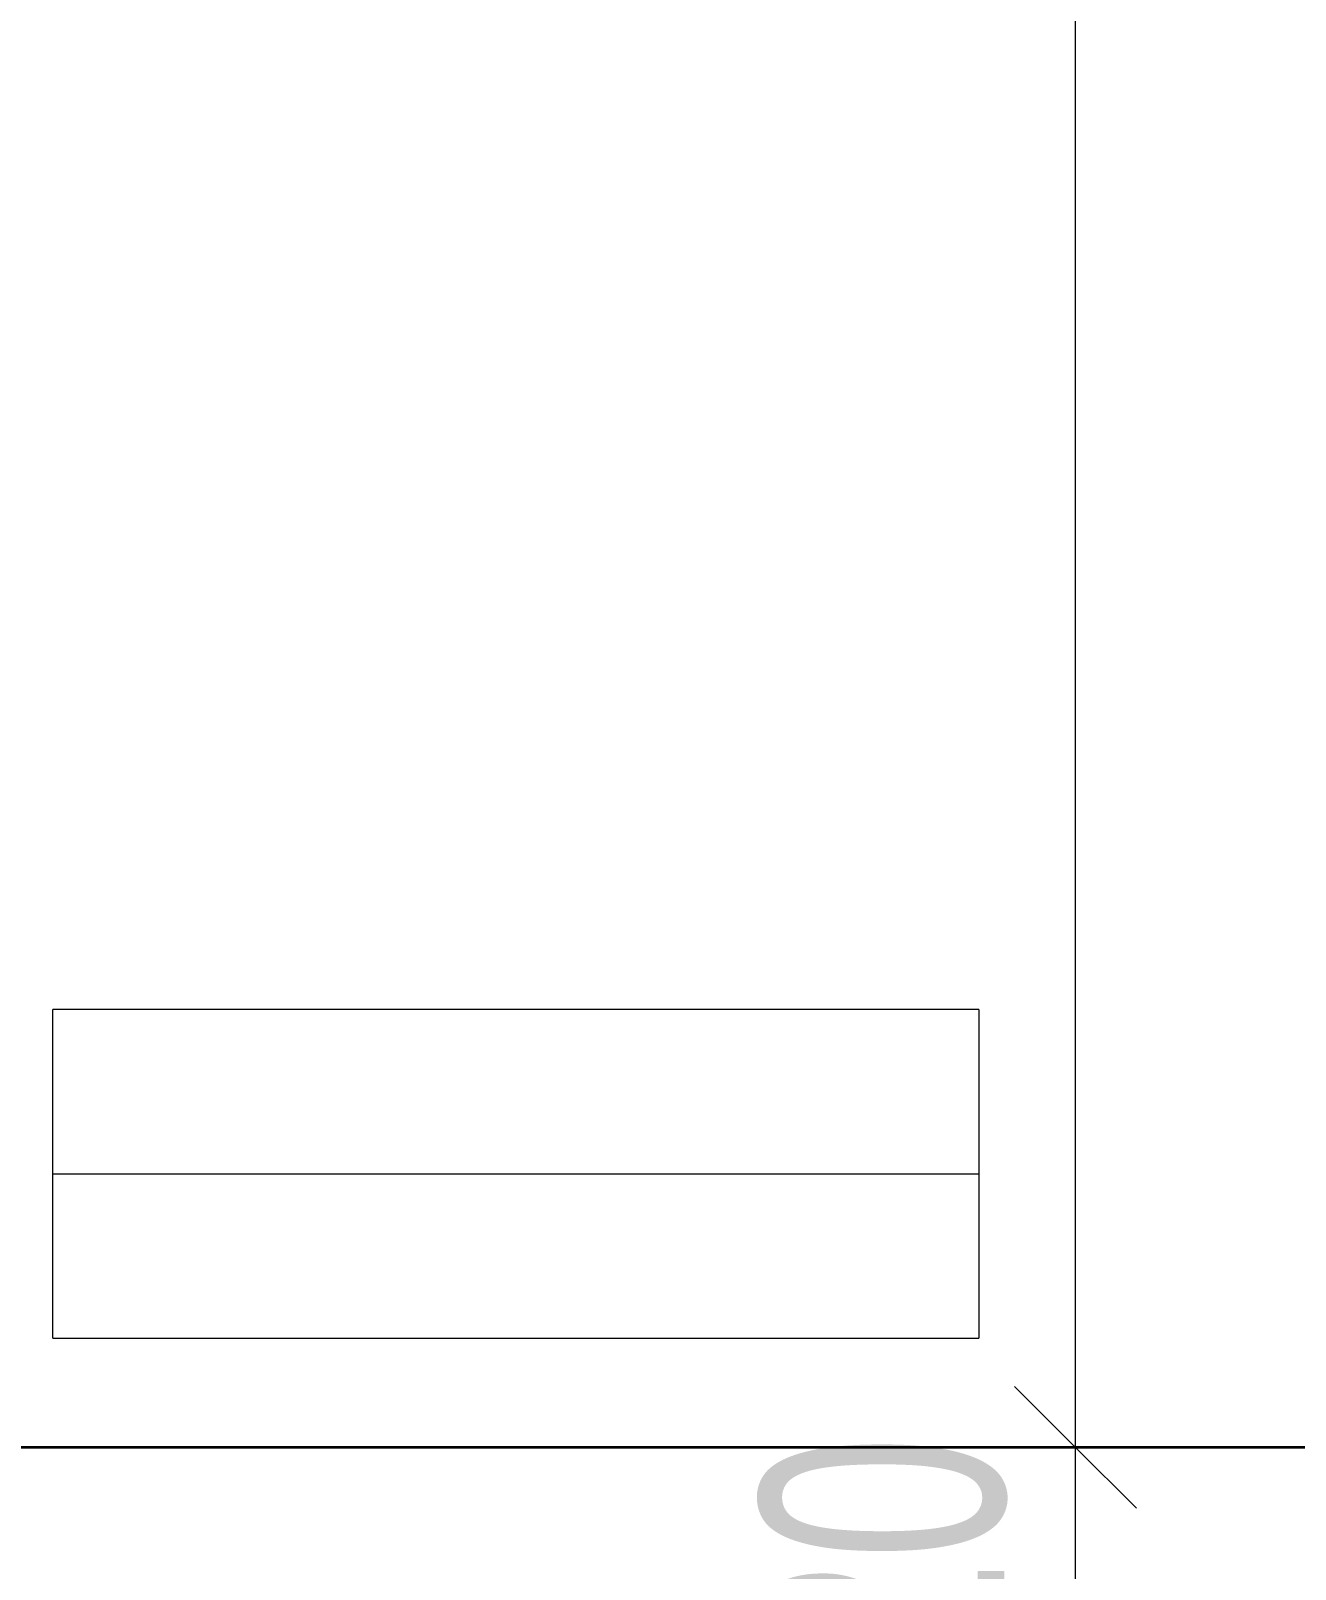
# Model space of a CAD drawing. Header units: metres. Extents: x 8 to 325, y -31 to 15.
# Drawn here: x 123.205 to 124.242, y -3.79 to -2.527 of the extents above; entities that cross this region are included whole.
import ezdxf

# ---------------------------------------------------------------- set-up
doc = ezdxf.new("R2010")
doc.units = ezdxf.units.M
for name, color, linetype, lineweight in [('A-ALAN', 7, 'Continuous', 9), ('A-DETY-OLCU', 7, 'Continuous', 9), ('A-DETY-OLCU-100', 7, 'Continuous', 9), ('A-DUVR', 7, 'Continuous', 9), ('M-EKIP', 7, 'Continuous', 9)]:
    doc.layers.add(name, color=color, linetype=linetype, lineweight=lineweight)
doc.styles.add('Arial Narrow_5', font='ARIALN.TTF', dxfattribs={"width": 0.8, "height": 0.2})
doc.dimstyles.new('TKFN_ARDI_Ölçü_1_100__İç__3', dxfattribs={"dimscale": 0.3048, "dimtxt": 0.204686, "dimasz": 0.328084, "dimexe": 0.328084, "dimexo": 0.0625, "dimgap": 0, "dimtad": 1, "dimdec": 0, "dimlfac": 100, "dimdsep": 46, "dimtxsty": 'Arial Narrow_5', "dimblk1": 'OBLIQUE', "dimblk2": 'OBLIQUE', "dimsah": 1, "dimcen": 0.09, "dimdle": 0.328084, "dimadec": 8, "dimazin": 0, "dimtfac": 1, "dimtdec": 4, "dimtix": 1, "dimtmove": 0, "dimatfit": 3, "dimfxl": 0.656168, "dimfxlon": 1, "dimtvp": 1, "dimtolj": 1, "dimtzin": 0, "dimarcsym": 2})

# ---------------------------------------------------------------- blocks, each defined once
blk = doc.blocks.new('SY-M-FC_01_FIRECABINET_Storage - Fire Storage Cabinet-6455167-_1_13_4_13_ PERON KATI _FFL_')
at = {"layer": 'M-EKIP', "color": 8, "lineweight": 5, "true_color": 0x808080}
for p, q in [((-0.38, 0.0004), (-0.38, 0.135)), ((0.38, 0.135), (-0.38, 0.135)), ((0.38, 0.135), (0.38, 0.0004)), ((-0.38, -0.135), (-0.38, 0.0004)), ((-0.38, 0.0004), (0.38, 0.0004)), ((0.38, 0.0004), (0.38, -0.135)), ((-0.38, -0.135), (0.38, -0.135))]:
    blk.add_line(p, q, dxfattribs=at)
blk = doc.blocks.new('IC-TKN-M7-S23-000-10-A1-32-K-T-6E-200_rvt-1-_1_13_4_13_ PERON KATI _FFL_')
at = {"layer": 'M-EKIP', "color": 8, "lineweight": 5, "true_color": 0x808080, "rotation": 180}
blk.add_blockref('SY-M-FC_01_FIRECABINET_Storage - Fire Storage Cabinet-6455167-_1_13_4_13_ PERON KATI _FFL_', (-181.1921, -3.4655), dxfattribs=at)
blk = doc.blocks.new('DIMBLOCK500-_1_13_4_13_ PERON KATI _FFL_')
at = {"layer": 'A-DETY-OLCU-100', "transparency": 16777216}
for p, q in [((124.062, -3.69), (124.012, -3.64)), ((124.062, -3.69), (123.862, -3.69)), ((124.062, -3.89), (124.062, -3.69)), ((124.062, -3.69), (124.112, -3.74)), ((124.062, -3.69), (124.162, -3.69)), ((124.062, -3.89), (124.012, -3.84)), ((124.062, -3.89), (123.862, -3.89)), ((124.062, -3.89), (124.112, -3.94)), ((124.062, -3.89), (124.162, -3.89))]:
    blk.add_line(p, q, dxfattribs=at)
at = {"layer": 'A-DETY-OLCU-100', "color": 0, "transparency": 16777216, "insert": (123.8035, -3.8842), "char_height": 0.2, "width": 0.22613, "attachment_point": 1, "rotation": 90, "line_spacing_factor": 0.974696, "style": 'Arial Narrow_5'}
blk.add_mtext('20', dxfattribs=at)
blk = doc.blocks.new('_Oblique')
at = {"color": 0, "linetype": 'ByBlock', "lineweight": -2}
blk.add_line((-0.5, -0.5), (0.5, 0.5), dxfattribs=at)
blk = doc.blocks.new('DIMBLOCK501-_1_13_4_13_ PERON KATI _FFL_')
at = {"layer": 'A-DETY-OLCU-100', "transparency": 16777216}
for p, q in [((124.062, -3.69), (124.062, 3.8)), ((124.062, 3.7), (124.012, 3.75)), ((124.062, 3.7), (123.862, 3.7)), ((124.062, 3.7), (124.112, 3.65)), ((124.062, 3.7), (124.162, 3.7)), ((124.062, -3.69), (124.012, -3.64)), ((124.062, -3.69), (123.862, -3.69)), ((124.062, -3.69), (124.112, -3.74)), ((124.062, -3.69), (124.162, -3.69))]:
    blk.add_line(p, q, dxfattribs=at)
at = {"layer": 'A-DETY-OLCU-100', "color": 0, "transparency": 16777216, "insert": (123.8035, -0.1363), "char_height": 0.2, "width": 0.339194, "attachment_point": 1, "rotation": 90, "line_spacing_factor": 0.974696, "style": 'Arial Narrow_5'}
blk.add_mtext('739', dxfattribs=at)

msp = doc.modelspace()

# ---------------------------------------------------------------- linework, layer by layer
at = {"layer": 'A-ALAN', "color": 8, "true_color": 0x808080, "flags": 128}
msp.add_lwpolyline([(124.5947, -1.795), (124.5947, -1.59), (119.5947, -1.59), (119.5947, -2.7582), (119.5947, -3.69), (124.5947, -3.69)], close=True, dxfattribs=at)
at = {"layer": 'A-DUVR', "lineweight": 35}
msp.add_line((124.5947, -3.69), (119.5947, -3.69), dxfattribs=at)

# ---------------------------------------------------------------- block references
at = {"lineweight": 5}
msp.add_blockref('IC-TKN-M7-S23-000-10-A1-32-K-T-6E-200_rvt-1-_1_13_4_13_ PERON KATI _FFL_', (304.7947, 0), dxfattribs=at)

# ---------------------------------------------------------------- dimensions: what is measured, and where the dimension line sits
at = {"layer": 'A-DETY-OLCU'}
for base, p1, p2, override, picture, middle in [((124.062, 3.7), (123.862, -3.69), (123.862, 3.7), {"dimpost": '<>', "dimfxl": 7.390042}, 'DIMBLOCK501-_1_13_4_13_ PERON KATI _FFL_', (123.9599, 0.005)), ((124.062, -3.69), (123.862, -3.89), (123.862, -3.69), {"dimpost": '<>', "dimfxl": 0.2}, 'DIMBLOCK500-_1_13_4_13_ PERON KATI _FFL_', (123.9599, -3.79))]:
    dim = msp.add_linear_dim(base=base, p1=p1, p2=p2, angle=90, dimstyle='TKFN_ARDI_Ölçü_1_100__İç__3', override=override, dxfattribs=at)
    dim.commit()
    dim.dimension.update_dxf_attribs({"geometry": picture, "text_midpoint": middle})

doc.saveas('drawing.dxf')
